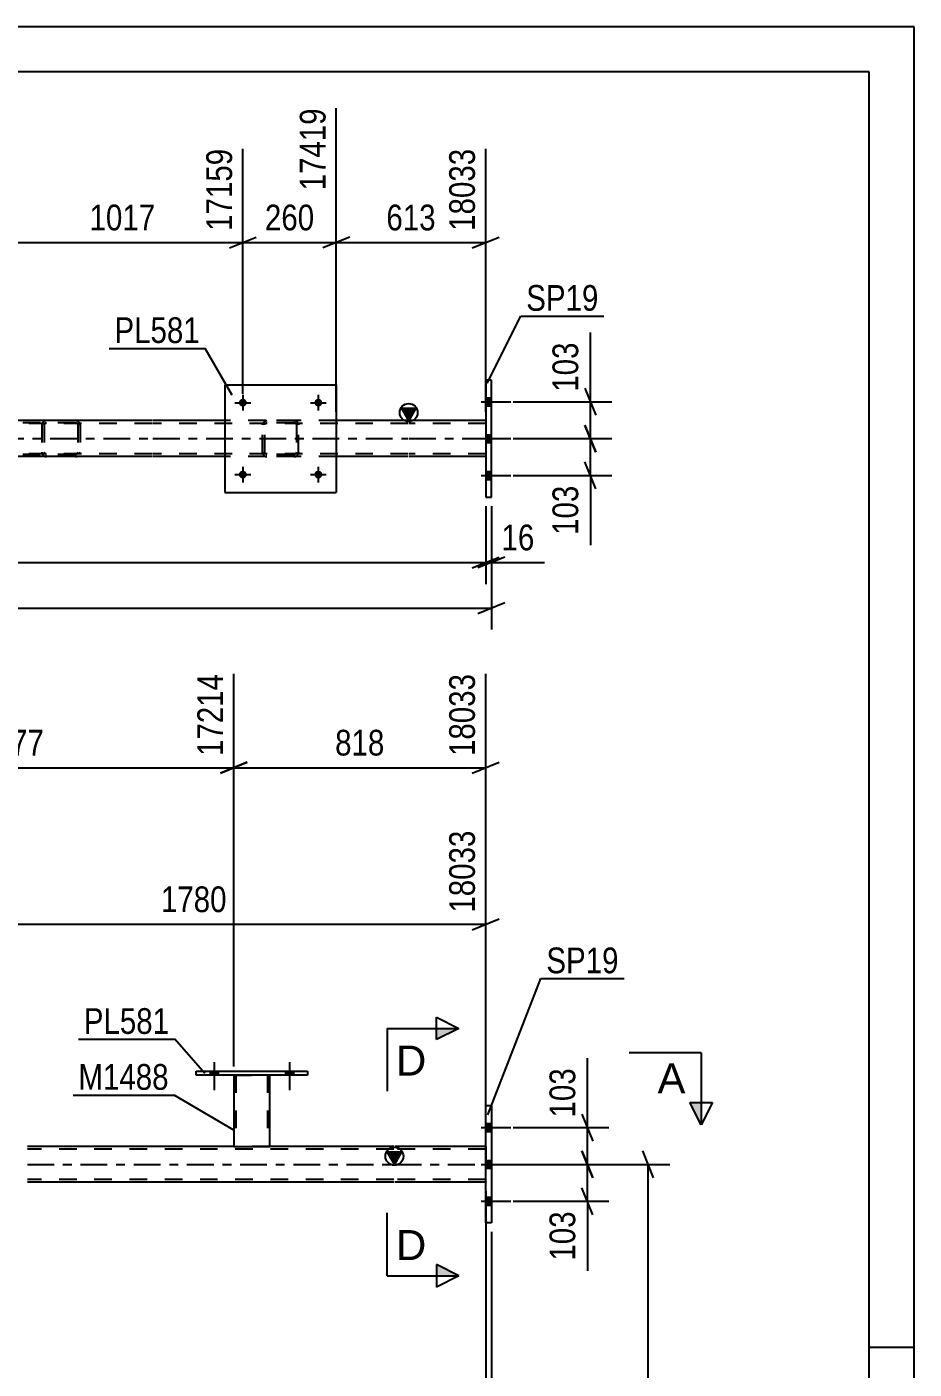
# Model space of a CAD drawing. Header units: millimetres. Extents: x 0 to 841, y 0 to 594.
# Drawn here: x 742.3 to 841, y 444.6 to 594 of the extents above; entities that cross this region are included whole.
import ezdxf

# ---------------------------------------------------------------- set-up
doc = ezdxf.new("R2010")
doc.units = ezdxf.units.MM
doc.linetypes.add('DXK_LINE_DOT2', pattern=[3.9198, 1.9599, -1.9599])
doc.linetypes.add('DXK_LINE_DOT3', pattern=[5.9187, 2.979, -0.9799, 0.9799, -0.9799])
doc.styles.add('Arial', font='ARIAL.TTF', dxfattribs={"height": 0.2})
doc.styles.add('Arial Narrow', font='ARIALN.TTF', dxfattribs={"height": 0.2})

# ---------------------------------------------------------------- blocks, each defined once
blk = doc.blocks.new('Unknown-814521622-1135')
at = {"color": 5, "linetype": 'Continuous'}
for p, q in [((841, 594), (0, 594)), ((841, 0), (841, 594)), ((836, 589), (5, 589)), ((836, 5), (836, 589)), ((841, 447), (836, 447))]:
    blk.add_line(p, q, dxfattribs=at)
blk = doc.blocks.new('Bolt-814521622-5054 - 4986')
at = {"linetype": 'Continuous'}
for points in [[(793.98, 551.83), (793.98, 552.71), (793.34, 552.71), (793.34, 551.83)], [(793.98, 551.83), (793.98, 552.71), (793.34, 552.71), (793.34, 551.83)], [(793.98, 551.83), (793.98, 552.71), (793.34, 552.71), (793.34, 551.83)], [(793.98, 547.73), (793.98, 548.61), (793.34, 548.61), (793.34, 547.73)], [(793.98, 547.73), (793.98, 548.61), (793.34, 548.61), (793.34, 547.73)], [(793.98, 543.63), (793.98, 544.51), (793.34, 544.51), (793.34, 543.63)], [(793.98, 543.63), (793.98, 544.51), (793.34, 544.51), (793.34, 543.63)], [(793.98, 543.63), (793.98, 544.51), (793.34, 544.51), (793.34, 543.63)]]:
    blk.add_hatch(color=1, dxfattribs=at).paths.add_polyline_path(points)
at = {"color": 1, "linetype": 'Continuous'}
for p, q in [((792.82, 552.27), (796.14, 552.27)), ((792.82, 552.27), (796.14, 552.27)), ((792.82, 552.27), (796.14, 552.27)), ((793.34, 552.71), (793.98, 552.71)), ((793.34, 552.71), (793.98, 552.71)), ((793.34, 552.71), (793.98, 552.71)), ((793.34, 551.83), (793.98, 551.83)), ((793.34, 551.83), (793.98, 551.83)), ((793.34, 551.83), (793.98, 551.83)), ((793.34, 548.61), (793.98, 548.61)), ((793.34, 548.61), (793.98, 548.61)), ((792.82, 548.17), (796.14, 548.17)), ((792.82, 548.17), (796.14, 548.17)), ((793.34, 547.73), (793.98, 547.73)), ((793.34, 547.73), (793.98, 547.73)), ((792.82, 544.07), (796.14, 544.07)), ((792.82, 544.07), (796.14, 544.07)), ((792.82, 544.07), (796.14, 544.07)), ((793.34, 544.51), (793.98, 544.51)), ((793.34, 544.51), (793.98, 544.51)), ((793.34, 544.51), (793.98, 544.51)), ((793.34, 543.63), (793.98, 543.63)), ((793.34, 543.63), (793.98, 543.63)), ((793.34, 543.63), (793.98, 543.63))]:
    blk.add_line(p, q, dxfattribs=at)
blk = doc.blocks.new('Part-814521622-5015 - 4986')
at = {"linetype": 'Continuous'}
blk.add_hatch(color=2, dxfattribs=at).paths.add_polyline_path([(784.77, 550.17), (783.97, 551.57), (785.57, 551.57)])
at = {"color": 2, "linetype": 'Continuous'}
for p, q in [((784.77, 550.17), (783.97, 551.57)), ((783.97, 551.57), (785.57, 551.57)), ((785.57, 551.57), (784.77, 550.17)), ((756.22, 550.17), (739.54, 550.17)), ((764.32, 550.17), (756.32, 550.17)), ((784.72, 550.17), (776.72, 550.17)), ((793.34, 550.17), (784.82, 550.17)), ((756.22, 546.17), (739.54, 546.17)), ((764.32, 546.17), (756.32, 546.17)), ((784.72, 546.17), (776.72, 546.17)), ((793.34, 546.17), (784.82, 546.17))]:
    blk.add_line(p, q, dxfattribs=at)
at = {"color": 7, "linetype": 'DXK_LINE_DOT2'}
for p, q in [((756.22, 549.85), (93.84, 549.85)), ((784.72, 549.85), (756.32, 549.85)), ((776.72, 550.17), (764.32, 550.17)), ((793.34, 549.85), (784.82, 549.85)), ((793.34, 550.17), (793.34, 546.17)), ((756.22, 546.49), (93.84, 546.49)), ((756.22, 546.17), (114.17, 546.17)), ((784.72, 546.49), (756.32, 546.49)), ((776.72, 546.17), (756.32, 546.17)), ((793.34, 546.49), (784.82, 546.49))]:
    blk.add_line(p, q, dxfattribs=at)
at = {"color": 7, "linetype": 'DXK_LINE_DOT3'}
for p, q in [((93.84, 548.17), (756.22, 548.17)), ((756.32, 548.17), (784.72, 548.17)), ((784.82, 548.17), (793.34, 548.17))]:
    blk.add_line(p, q, dxfattribs=at)
at = {"color": 2, "linetype": 'Continuous'}
blk.add_circle((784.77, 551.07), 1, dxfattribs=at)
blk = doc.blocks.new('Part-814521622-5077 - 4986')
at = {"color": 7, "linetype": 'DXK_LINE_DOT2'}
for p, q in [((747.71, 550.17), (732.72, 550.17)), ((747.71, 549.93), (732.72, 549.93)), ((743.98, 549.77), (743.96, 549.69)), ((744, 549.87), (743.98, 549.77)), ((744.22, 549.69), (744.24, 549.78)), ((744.24, 549.78), (744.29, 549.86)), ((744.47, 550.17), (744.28, 550.13)), ((744.29, 549.86), (744.37, 549.91)), ((744.37, 549.91), (744.47, 549.93)), ((747.9, 550.13), (747.71, 550.17)), ((747.71, 549.93), (747.8, 549.91)), ((747.8, 549.91), (747.89, 549.86)), ((747.89, 549.86), (747.94, 549.78)), ((747.94, 549.78), (747.96, 549.69)), ((748.2, 549.77), (748.18, 549.87)), ((748.22, 549.69), (748.2, 549.77)), ((743.96, 549.69), (743.96, 546.65)), ((744.22, 549.69), (744.22, 546.65)), ((747.96, 549.69), (747.96, 546.65)), ((748.22, 549.69), (748.22, 546.65)), ((747.71, 546.41), (732.72, 546.41)), ((747.71, 546.17), (732.72, 546.17)), ((743.96, 546.65), (743.98, 546.56)), ((743.98, 546.56), (744, 546.46)), ((744.24, 546.55), (744.22, 546.65)), ((744.29, 546.48), (744.24, 546.55)), ((744.28, 546.2), (744.47, 546.17)), ((744.37, 546.42), (744.29, 546.48)), ((744.47, 546.41), (744.37, 546.42)), ((747.8, 546.42), (747.71, 546.41)), ((747.71, 546.17), (747.9, 546.2)), ((747.89, 546.48), (747.8, 546.42)), ((747.94, 546.55), (747.89, 546.48)), ((747.96, 546.65), (747.94, 546.55)), ((748.18, 546.46), (748.2, 546.56)), ((748.2, 546.56), (748.22, 546.65))]:
    blk.add_line(p, q, dxfattribs=at)
for centre, start, end in [((744.45, 549.67), 110.7583, 155.68), ((747.73, 549.67), 24.32, 69.2417), ((744.45, 546.67), 204.32, 249.2417)]:
    blk.add_arc(centre, 0.496, start, end, dxfattribs=at)
blk = doc.blocks.new('Bolt-814521622-5217 - 4986')
at = {"linetype": 'Continuous'}
for points in [[(766.76, 544.17, -1), (765.88, 544.17, -1)], [(775.16, 544.17, -1), (774.28, 544.17, -1)]]:
    blk.add_hatch(color=1, dxfattribs=at).paths.add_polyline_path(points)
at = {"color": 1, "linetype": 'Continuous'}
for p, q in [((765.44, 544.17), (767.2, 544.17)), ((766.32, 545.05), (766.32, 543.29)), ((773.84, 544.17), (775.6, 544.17)), ((774.72, 545.05), (774.72, 543.29))]:
    blk.add_line(p, q, dxfattribs=at)
blk = doc.blocks.new('Part-814521622-5107 - 4986')
at = {"color": 2, "linetype": 'Continuous'}
for p, q in [((793.98, 554.67), (793.34, 554.67)), ((793.34, 554.67), (793.34, 541.67)), ((793.98, 541.67), (793.98, 554.67)), ((793.34, 541.67), (793.98, 541.67))]:
    blk.add_line(p, q, dxfattribs=at)
blk = doc.blocks.new('Part-814521622-5195 - 4986')
at = {"color": 2, "linetype": 'Continuous'}
for p, q in [((764.32, 554.17), (764.32, 542.17)), ((764.32, 554.17), (776.72, 554.17)), ((776.72, 554.17), (776.72, 542.17)), ((764.32, 542.17), (776.72, 542.17))]:
    blk.add_line(p, q, dxfattribs=at)
blk = doc.blocks.new('Part-814521622-5196 - 4986')
at = {"color": 7, "linetype": 'DXK_LINE_DOT2'}
for p, q in [((768.52, 549.69), (768.55, 549.87)), ((768.55, 549.87), (768.52, 549.69)), ((768.76, 549.69), (768.78, 549.78)), ((768.78, 549.78), (768.83, 549.86)), ((768.81, 550.13), (769, 550.17)), ((769, 550.17), (768.81, 550.13)), ((768.83, 549.86), (768.91, 549.91)), ((768.91, 549.91), (769, 549.93)), ((772.04, 550.17), (769, 550.17)), ((772.04, 549.93), (769, 549.93)), ((772.04, 550.17), (772.22, 550.13)), ((772.22, 550.13), (772.04, 550.17)), ((772.04, 549.93), (772.13, 549.91)), ((772.13, 549.91), (772.21, 549.86)), ((772.21, 549.86), (772.26, 549.78)), ((772.26, 549.78), (772.28, 549.69)), ((772.48, 549.87), (772.52, 549.69)), ((772.52, 549.69), (772.48, 549.87)), ((768.52, 546.65), (768.52, 549.69)), ((768.76, 546.65), (768.76, 549.69)), ((772.28, 549.69), (772.28, 546.65)), ((772.52, 546.65), (772.52, 549.69)), ((768.55, 546.46), (768.52, 546.65)), ((768.52, 546.65), (768.55, 546.46)), ((768.78, 546.55), (768.76, 546.65)), ((768.83, 546.48), (768.78, 546.55)), ((769, 546.17), (768.81, 546.2)), ((768.81, 546.2), (769, 546.17)), ((768.91, 546.42), (768.83, 546.48)), ((769, 546.41), (768.91, 546.42)), ((772.04, 546.41), (769, 546.41)), ((772.04, 546.17), (769, 546.17)), ((772.13, 546.42), (772.04, 546.41)), ((772.22, 546.2), (772.04, 546.17)), ((772.04, 546.17), (772.22, 546.2)), ((772.21, 546.48), (772.13, 546.42)), ((772.26, 546.55), (772.21, 546.48)), ((772.28, 546.65), (772.26, 546.55)), ((772.52, 546.65), (772.48, 546.46)), ((772.48, 546.46), (772.52, 546.65))]:
    blk.add_line(p, q, dxfattribs=at)
at = {"color": 7, "linetype": 'DXK_LINE_DOT3'}
blk.add_line((770.52, 548.17), (770.52, 548.17), dxfattribs=at)
at = {"color": 7, "linetype": 'DXK_LINE_DOT2'}
for centre, start, end in [((769, 549.69), 112.5, 157.5), ((769, 549.69), 112.5, 157.5), ((772.04, 549.69), 22.5, 67.5), ((772.04, 549.69), 22.5, 67.5), ((769, 546.65), 202.5, 247.5), ((769, 546.65), 202.5, 247.5), ((772.04, 546.65), 292.5, 337.5), ((772.04, 546.65), 292.5, 337.5)]:
    blk.add_arc(centre, 0.48, start, end, dxfattribs=at)
blk = doc.blocks.new('Bolt-814521622-5216 - 4986')
at = {"linetype": 'Continuous'}
for points in [[(766.76, 552.17, -1), (765.88, 552.17, -1)], [(775.16, 552.17, -1), (774.28, 552.17, -1)]]:
    blk.add_hatch(color=1, dxfattribs=at).paths.add_polyline_path(points)
at = {"color": 1, "linetype": 'Continuous'}
for p, q in [((766.32, 553.05), (766.32, 551.29)), ((774.72, 553.05), (774.72, 551.29)), ((765.44, 552.17), (767.2, 552.17)), ((773.84, 552.17), (775.6, 552.17))]:
    blk.add_line(p, q, dxfattribs=at)
blk = doc.blocks.new('Part-814521622-3394 - 3269')
at = {"color": 2, "linetype": 'Continuous'}
for p, q in [((765.32, 477.31), (765.32, 469.4)), ((769.32, 469.4), (769.32, 477.31)), ((765.32, 469.4), (769.32, 469.4))]:
    blk.add_line(p, q, dxfattribs=at)
at = {"color": 7, "linetype": 'DXK_LINE_DOT2'}
for p, q in [((765.32, 477.31), (769.32, 477.31)), ((765.32, 477.31), (765.32, 477.31)), ((765.32, 477.31), (765.32, 477.31)), ((765.56, 477.31), (765.56, 469.4)), ((769.08, 477.31), (769.08, 469.4)), ((769.32, 477.31), (769.32, 477.31)), ((769.32, 477.31), (769.32, 477.31)), ((769.02, 469.4), (769.06, 469.4)), ((769.02, 469.4), (769.06, 469.4)), ((769.06, 469.4), (769.08, 469.4)), ((769.06, 469.4), (769.08, 469.4))]:
    blk.add_line(p, q, dxfattribs=at)
blk = doc.blocks.new('Bolt-814521622-3282 - 3269')
at = {"linetype": 'Continuous'}
for points in [[(762.68, 477.31), (763.56, 477.31), (763.56, 477.79), (762.68, 477.79)], [(771.08, 477.31), (771.96, 477.31), (771.96, 477.79), (771.08, 477.79)]]:
    blk.add_hatch(color=1, dxfattribs=at).paths.add_polyline_path(points)
at = {"color": 1, "linetype": 'Continuous'}
for p, q in [((763.12, 478.79), (763.12, 475.67)), ((771.52, 478.79), (771.52, 475.67)), ((762.68, 477.79), (762.68, 477.31)), ((763.56, 477.79), (763.56, 477.31)), ((771.08, 477.79), (771.08, 477.31)), ((771.96, 477.79), (771.96, 477.31))]:
    blk.add_line(p, q, dxfattribs=at)
blk = doc.blocks.new('Bolt-814521622-3283 - 3269')
at = {"linetype": 'Continuous'}
for points in [[(762.68, 477.31), (763.56, 477.31), (763.56, 477.79), (762.68, 477.79)], [(771.08, 477.31), (771.96, 477.31), (771.96, 477.79), (771.08, 477.79)]]:
    blk.add_hatch(color=1, dxfattribs=at).paths.add_polyline_path(points)
at = {"color": 1, "linetype": 'Continuous'}
for p, q in [((763.12, 478.79), (763.12, 475.67)), ((771.52, 478.79), (771.52, 475.67)), ((762.68, 477.79), (762.68, 477.31)), ((763.56, 477.79), (763.56, 477.31)), ((771.08, 477.79), (771.08, 477.31)), ((771.96, 477.79), (771.96, 477.31))]:
    blk.add_line(p, q, dxfattribs=at)
blk = doc.blocks.new('Part-814521622-3389 - 3269')
at = {"color": 2, "linetype": 'Continuous'}
for p, q in [((761.12, 477.79), (773.52, 477.79)), ((761.12, 477.31), (761.12, 477.79)), ((773.52, 477.31), (761.12, 477.31)), ((773.52, 477.79), (773.52, 477.31))]:
    blk.add_line(p, q, dxfattribs=at)
blk = doc.blocks.new('Part-814521622-3542 - 3269')
at = {"color": 2, "linetype": 'Continuous'}
for p, q in [((793.98, 473.9), (793.34, 473.9)), ((793.34, 460.9), (793.34, 473.9)), ((793.98, 473.9), (793.98, 460.9)), ((793.98, 460.9), (793.34, 460.9))]:
    blk.add_line(p, q, dxfattribs=at)
blk = doc.blocks.new('Bolt-814521622-3578 - 3269')
at = {"linetype": 'Continuous'}
for points in [[(793.98, 471.06), (793.98, 471.94), (793.34, 471.94), (793.34, 471.06)], [(793.98, 471.06), (793.98, 471.94), (793.34, 471.94), (793.34, 471.06)], [(793.98, 471.06), (793.98, 471.94), (793.34, 471.94), (793.34, 471.06)], [(793.98, 466.96), (793.98, 467.84), (793.34, 467.84), (793.34, 466.96)], [(793.98, 466.96), (793.98, 467.84), (793.34, 467.84), (793.34, 466.96)], [(793.98, 462.86), (793.98, 463.74), (793.34, 463.74), (793.34, 462.86)], [(793.98, 462.86), (793.98, 463.74), (793.34, 463.74), (793.34, 462.86)], [(793.98, 462.86), (793.98, 463.74), (793.34, 463.74), (793.34, 462.86)]]:
    blk.add_hatch(color=1, dxfattribs=at).paths.add_polyline_path(points)
at = {"color": 1, "linetype": 'Continuous'}
for p, q in [((792.82, 471.5), (796.14, 471.5)), ((792.82, 471.5), (796.14, 471.5)), ((792.82, 471.5), (796.14, 471.5)), ((793.34, 471.94), (793.98, 471.94)), ((793.34, 471.94), (793.98, 471.94)), ((793.34, 471.94), (793.98, 471.94)), ((793.34, 471.06), (793.98, 471.06)), ((793.34, 471.06), (793.98, 471.06)), ((793.34, 471.06), (793.98, 471.06)), ((793.34, 467.84), (793.98, 467.84)), ((793.34, 467.84), (793.98, 467.84)), ((792.82, 467.4), (796.14, 467.4)), ((792.82, 467.4), (796.14, 467.4)), ((793.34, 466.96), (793.98, 466.96)), ((793.34, 466.96), (793.98, 466.96)), ((792.82, 463.3), (796.14, 463.3)), ((792.82, 463.3), (796.14, 463.3)), ((792.82, 463.3), (796.14, 463.3)), ((793.34, 463.74), (793.98, 463.74)), ((793.34, 463.74), (793.98, 463.74)), ((793.34, 463.74), (793.98, 463.74)), ((793.34, 462.86), (793.98, 462.86)), ((793.34, 462.86), (793.98, 462.86)), ((793.34, 462.86), (793.98, 462.86))]:
    blk.add_line(p, q, dxfattribs=at)
blk = doc.blocks.new('Part-814521622-3675 - 3269')
at = {"linetype": 'Continuous'}
blk.add_hatch(color=2, dxfattribs=at).paths.add_polyline_path([(783.18, 467.4), (782.38, 468.8), (783.98, 468.8)])
at = {"color": 2, "linetype": 'Continuous'}
for p, q in [((765.32, 469.4), (742.35, 469.4)), ((783.12, 469.4), (769.32, 469.4)), ((793.34, 469.4), (783.22, 469.4)), ((783.18, 467.4), (782.38, 468.8)), ((782.38, 468.8), (783.98, 468.8)), ((783.98, 468.8), (783.18, 467.4)), ((783.12, 465.4), (742.35, 465.4)), ((793.34, 465.4), (783.22, 465.4))]:
    blk.add_line(p, q, dxfattribs=at)
at = {"color": 7, "linetype": 'DXK_LINE_DOT2'}
for p, q in [((769.32, 469.4), (765.32, 469.4)), ((793.34, 469.4), (793.34, 465.4)), ((783.12, 469.08), (742.35, 469.08)), ((793.34, 469.08), (783.22, 469.08)), ((783.12, 465.72), (742.35, 465.72)), ((793.34, 465.72), (783.22, 465.72))]:
    blk.add_line(p, q, dxfattribs=at)
at = {"color": 7, "linetype": 'DXK_LINE_DOT3'}
for p, q in [((742.35, 467.4), (783.12, 467.4)), ((783.22, 467.4), (793.34, 467.4))]:
    blk.add_line(p, q, dxfattribs=at)
at = {"color": 2, "linetype": 'Continuous'}
blk.add_circle((783.18, 468.3), 1, dxfattribs=at)
blk = doc.blocks.new('StraightDimension-814521622-5855 - 4986')
at = {"color": 7, "linetype": 'Continuous'}
for p, q in [((793.98, 540.67), (793.98, 526.92)), ((93.2, 529.32), (793.98, 529.32)), ((792.48, 528.72), (795.48, 529.92))]:
    blk.add_line(p, q, dxfattribs=at)
blk = doc.blocks.new('StraightDimension-814521622-5843 - 4986')
at = {"color": 7, "linetype": 'Continuous'}
for p, q in [((776.72, 551.17), (776.72, 584.94)), ((793.34, 551.17), (793.34, 580.44)), ((778.22, 570.6), (775.22, 569.4)), ((776.72, 570), (793.34, 570)), ((791.84, 569.4), (794.84, 570.6))]:
    blk.add_line(p, q, dxfattribs=at)
at = {"color": 0}
blk.add_wipeout([(788.37, 570.75), (788.37, 574.95), (781.69, 574.95), (781.69, 570.75)], dxfattribs=at)
at = {"color": 3, "style": 'Arial Narrow'}
blk.add_text('613', height=2.863, dxfattribs=at).set_placement((782.29, 571.35))
at = {"color": 0, "linetype": 'Continuous'}
blk.add_wipeout([(792.74, 581.04), (788.54, 581.04), (788.54, 570.7), (792.74, 570.7)], dxfattribs=at)
at = {"color": 3, "linetype": 'Continuous', "style": 'Arial Narrow'}
blk.add_text('18033', height=2.863, rotation=90.0002, dxfattribs=at).set_placement((792.14, 571.3))
blk = doc.blocks.new('StraightDimension-814521622-5256 - 4986')
at = {"color": 7, "linetype": 'Continuous'}
for p, q in [((804.38, 549.67), (805.58, 546.67)), ((796.38, 548.17), (807.38, 548.17)), ((804.98, 544.07), (804.98, 548.17)), ((805.58, 542.57), (804.38, 545.57)), ((796.38, 544.07), (807.38, 544.07)), ((804.98, 544.07), (804.98, 536.33)), ((804.98, 544.07), (804.98, 536.33))]:
    blk.add_line(p, q, dxfattribs=at)
at = {"color": 0}
blk.add_wipeout([(804.23, 543.54), (800.03, 543.54), (800.03, 536.86), (804.23, 536.86)], dxfattribs=at)
at = {"color": 3, "style": 'Arial Narrow'}
blk.add_text('103', height=2.863, rotation=90.0002, dxfattribs=at).set_placement((803.63, 537.46))
blk = doc.blocks.new('StraightDimension-814521622-5266 - 4986')
at = {"color": 7, "linetype": 'Continuous'}
for p, q in [((804.98, 552.27), (804.98, 560)), ((804.98, 552.27), (804.98, 560)), ((804.38, 553.77), (805.58, 550.77)), ((796.38, 552.27), (807.38, 552.27)), ((804.98, 548.17), (804.98, 552.27)), ((805.58, 546.67), (804.38, 549.67)), ((796.38, 548.17), (807.38, 548.17))]:
    blk.add_line(p, q, dxfattribs=at)
at = {"color": 0}
blk.add_wipeout([(804.23, 559.48), (800.03, 559.48), (800.03, 552.79), (804.23, 552.79)], dxfattribs=at)
at = {"color": 3, "style": 'Arial Narrow'}
blk.add_text('103', height=2.863, rotation=90.0002, dxfattribs=at).set_placement((803.63, 553.39))
blk = doc.blocks.new('StraightDimension-814521622-5287 - 4986')
at = {"color": 7, "linetype": 'Continuous'}
for p, q in [((793.34, 540.67), (793.34, 531.99)), ((791.84, 533.79), (794.84, 534.99)), ((93.84, 534.39), (793.34, 534.39))]:
    blk.add_line(p, q, dxfattribs=at)
blk = doc.blocks.new('StraightDimension-814521622-5297 - 4986')
at = {"color": 7, "linetype": 'Continuous'}
for p, q in [((793.34, 540.67), (793.34, 531.99)), ((793.98, 540.67), (793.98, 531.99)), ((791.84, 533.79), (794.84, 534.99)), ((795.48, 534.99), (792.48, 533.79)), ((793.34, 534.39), (793.98, 534.39)), ((793.98, 534.39), (799.88, 534.39)), ((793.98, 534.39), (799.88, 534.39))]:
    blk.add_line(p, q, dxfattribs=at)
at = {"color": 0}
blk.add_wipeout([(799.36, 535.14), (799.36, 539.34), (794.5, 539.34), (794.5, 535.14)], dxfattribs=at)
at = {"color": 3, "style": 'Arial Narrow'}
blk.add_text('16', height=2.863, dxfattribs=at).set_placement((795.1, 535.74))
blk = doc.blocks.new('StraightDimension-814521622-5807 - 4986')
at = {"color": 7, "linetype": 'Continuous'}
for p, q in [((739.54, 551.17), (739.54, 584.94)), ((766.32, 553.17), (766.32, 580.44)), ((741.04, 570.6), (738.04, 569.4)), ((739.54, 570), (766.32, 570)), ((764.82, 569.4), (767.82, 570.6))]:
    blk.add_line(p, q, dxfattribs=at)
at = {"color": 0}
blk.add_wipeout([(757.18, 570.75), (757.18, 574.95), (748.67, 574.95), (748.67, 570.75)], dxfattribs=at)
at = {"color": 3, "style": 'Arial Narrow'}
blk.add_text('1017', height=2.863, dxfattribs=at).set_placement((749.27, 571.35))
at = {"color": 0, "linetype": 'Continuous'}
blk.add_wipeout([(765.72, 581.04), (761.52, 581.04), (761.52, 570.7), (765.72, 570.7)], dxfattribs=at)
at = {"color": 3, "linetype": 'Continuous', "style": 'Arial Narrow'}
blk.add_text('17159', height=2.863, rotation=90.0002, dxfattribs=at).set_placement((765.12, 571.3))
blk = doc.blocks.new('StraightDimension-814521622-5827 - 4986')
at = {"color": 7, "linetype": 'Continuous'}
for p, q in [((776.72, 551.17), (776.72, 584.94)), ((766.32, 553.17), (766.32, 580.44)), ((764.82, 569.4), (767.82, 570.6)), ((766.32, 570), (776.72, 570)), ((778.22, 570.6), (775.22, 569.4))]:
    blk.add_line(p, q, dxfattribs=at)
at = {"color": 0}
blk.add_wipeout([(774.86, 570.75), (774.86, 574.95), (768.18, 574.95), (768.18, 570.75)], dxfattribs=at)
at = {"color": 3, "style": 'Arial Narrow'}
blk.add_text('260', height=2.863, dxfattribs=at).set_placement((768.78, 571.35))
at = {"color": 0, "linetype": 'Continuous'}
blk.add_wipeout([(776.12, 585.54), (771.92, 585.54), (771.92, 575.2), (776.12, 575.2)], dxfattribs=at)
at = {"color": 3, "linetype": 'Continuous', "style": 'Arial Narrow'}
blk.add_text('17419', height=2.863, rotation=90.0002, dxfattribs=at).set_placement((775.52, 575.8))
blk = doc.blocks.new('StraightDimension-814521622-4608 - 3269')
at = {"color": 7, "linetype": 'Continuous'}
for p, q in [((728.39, 466.4), (728.39, 504.56)), ((793.34, 470.4), (793.34, 504.56)), ((729.89, 494.72), (726.89, 493.52)), ((791.84, 493.52), (794.84, 494.72)), ((728.39, 494.12), (793.34, 494.12))]:
    blk.add_line(p, q, dxfattribs=at)
at = {"color": 0}
blk.add_wipeout([(765.12, 494.87), (765.12, 499.07), (756.61, 499.07), (756.61, 494.87)], dxfattribs=at)
at = {"color": 3, "style": 'Arial Narrow'}
blk.add_text('1780', height=2.863, dxfattribs=at).set_placement((757.21, 495.47))
at = {"color": 0, "linetype": 'Continuous'}
blk.add_wipeout([(792.74, 505.16), (788.54, 505.16), (788.54, 494.82), (792.74, 494.82)], dxfattribs=at)
at = {"color": 3, "linetype": 'Continuous', "style": 'Arial Narrow'}
blk.add_text('18033', height=2.863, rotation=90.0002, dxfattribs=at).set_placement((792.14, 495.42))
blk = doc.blocks.new('StraightDimension-814521622-4239 - 3269')
at = {"color": 7, "linetype": 'Continuous'}
for p, q in [((812.01, 465.9), (810.81, 468.9)), ((794.98, 467.4), (813.81, 467.4)), ((811.41, 341.54), (811.41, 467.4)), ((810.81, 343.04), (812.01, 340.04)), ((754.11, 341.54), (813.81, 341.54))]:
    blk.add_line(p, q, dxfattribs=at)
at = {"color": 0}
blk.add_wipeout([(810.66, 408.73), (806.46, 408.73), (806.46, 400.21), (810.66, 400.21)], dxfattribs=at)
at = {"color": 3, "style": 'Arial Narrow'}
blk.add_text('3147', height=2.863, rotation=90.0002, dxfattribs=at).set_placement((810.06, 400.81))
blk = doc.blocks.new('StraightDimension-814521622-4563 - 3269')
at = {"color": 7, "linetype": 'Continuous'}
blk.add_line((793.98, 459.9), (793.98, 301.26), dxfattribs=at)
blk = doc.blocks.new('StraightDimension-814521622-4228 - 3269')
at = {"color": 7, "linetype": 'Continuous'}
for p, q in [((793.34, 464.4), (793.34, 400.57)), ((752.47, 345.18), (752.47, 405.82)), ((753.97, 403.57), (750.97, 402.37)), ((791.84, 402.37), (794.84, 403.57)), ((752.47, 402.97), (793.34, 402.97))]:
    blk.add_line(p, q, dxfattribs=at)
at = {"color": 0}
blk.add_wipeout([(777.16, 403.72), (777.16, 407.92), (768.65, 407.92), (768.65, 403.72)], dxfattribs=at)
at = {"color": 3, "style": 'Arial Narrow'}
blk.add_text('1139', height=2.863, dxfattribs=at).set_placement((769.25, 404.32))
blk = doc.blocks.new('StraightDimension-814521622-4125 - 3269')
at = {"color": 7, "linetype": 'Continuous'}
for p, q in [((715.77, 478.31), (715.77, 521.99)), ((765.32, 478.31), (765.32, 521.99)), ((717.27, 512.15), (714.27, 510.95)), ((715.77, 511.55), (765.32, 511.55)), ((763.82, 510.95), (766.82, 512.15))]:
    blk.add_line(p, q, dxfattribs=at)
at = {"color": 0}
blk.add_wipeout([(744.8, 512.3), (744.8, 516.5), (736.29, 516.5), (736.29, 512.3)], dxfattribs=at)
at = {"color": 3, "style": 'Arial Narrow'}
blk.add_text('1277', height=2.863, dxfattribs=at).set_placement((736.89, 512.9))
at = {"color": 0, "linetype": 'Continuous'}
blk.add_wipeout([(764.72, 522.59), (760.52, 522.59), (760.52, 512.25), (764.72, 512.25)], dxfattribs=at)
at = {"color": 3, "linetype": 'Continuous', "style": 'Arial Narrow'}
blk.add_text('17214', height=2.863, rotation=90.0002, dxfattribs=at).set_placement((764.12, 512.85))
blk = doc.blocks.new('StraightDimension-814521622-4135 - 3269')
at = {"color": 7, "linetype": 'Continuous'}
for p, q in [((765.32, 478.31), (765.32, 521.99)), ((793.34, 470.4), (793.34, 521.99)), ((766.82, 512.15), (763.82, 510.95)), ((765.32, 511.55), (793.34, 511.55)), ((791.84, 510.95), (794.84, 512.15))]:
    blk.add_line(p, q, dxfattribs=at)
at = {"color": 0}
blk.add_wipeout([(782.67, 512.3), (782.67, 516.5), (775.99, 516.5), (775.99, 512.3)], dxfattribs=at)
at = {"color": 3, "style": 'Arial Narrow'}
blk.add_text('818', height=2.863, dxfattribs=at).set_placement((776.59, 512.9))
at = {"color": 0, "linetype": 'Continuous'}
blk.add_wipeout([(792.74, 522.59), (788.54, 522.59), (788.54, 512.25), (792.74, 512.25)], dxfattribs=at)
at = {"color": 3, "linetype": 'Continuous', "style": 'Arial Narrow'}
blk.add_text('18033', height=2.863, rotation=90.0002, dxfattribs=at).set_placement((792.14, 512.85))
blk = doc.blocks.new('StraightDimension-814521622-11740 - 3269')
at = {"color": 7, "linetype": 'Continuous'}
for p, q in [((804.65, 471.5), (804.65, 479.23)), ((804.65, 471.5), (804.65, 479.23)), ((804.05, 473), (805.25, 470)), ((796.38, 471.5), (807.05, 471.5)), ((804.65, 467.4), (804.65, 471.5)), ((805.25, 465.9), (804.05, 468.9)), ((796.38, 467.4), (807.05, 467.4))]:
    blk.add_line(p, q, dxfattribs=at)
at = {"color": 0}
blk.add_wipeout([(803.9, 478.71), (799.7, 478.71), (799.7, 472.02), (803.9, 472.02)], dxfattribs=at)
at = {"color": 3, "style": 'Arial Narrow'}
blk.add_text('103', height=2.863, rotation=90.0002, dxfattribs=at).set_placement((803.3, 472.62))
blk = doc.blocks.new('StraightDimension-814521622-11741 - 3269')
at = {"color": 7, "linetype": 'Continuous'}
for p, q in [((804.05, 468.9), (805.25, 465.9)), ((796.38, 467.4), (807.05, 467.4)), ((804.65, 463.3), (804.65, 467.4)), ((805.25, 461.8), (804.05, 464.8)), ((796.38, 463.3), (807.05, 463.3)), ((804.65, 463.3), (804.65, 455.56)), ((804.65, 463.3), (804.65, 455.56))]:
    blk.add_line(p, q, dxfattribs=at)
at = {"color": 0}
blk.add_wipeout([(803.9, 462.77), (799.7, 462.77), (799.7, 456.09), (803.9, 456.09)], dxfattribs=at)
at = {"color": 3, "style": 'Arial Narrow'}
blk.add_text('103', height=2.863, rotation=90.0002, dxfattribs=at).set_placement((803.3, 456.69))
blk = doc.blocks.new('Mark-814521622-5103 - 4986')
at = {"color": 0}
blk.add_wipeout([(805.89, 562.4), (805.89, 565.4), (797.85, 565.4), (797.85, 562.4)], dxfattribs=at)
blk.add_wipeout([(805.89, 562.4), (805.89, 565.4), (797.85, 565.4), (797.85, 562.4)], dxfattribs=at)
at = {"color": 30, "linetype": 'Continuous'}
for p, q in [((793.49, 554.33), (797.25, 561.8)), ((797.25, 561.8), (806.49, 561.8))]:
    blk.add_line(p, q, dxfattribs=at)
at = {"color": 3, "style": 'Arial Narrow'}
blk.add_text('SP19', height=2.863, dxfattribs=at).set_placement((797.85, 562.4))
blk = doc.blocks.new('Mark-814521622-5191 - 4986')
at = {"color": 0}
blk.add_wipeout([(761.55, 558.81), (761.55, 561.81), (752.04, 561.81), (752.04, 558.81)], dxfattribs=at)
blk.add_wipeout([(761.55, 558.81), (761.55, 561.81), (752.04, 561.81), (752.04, 558.81)], dxfattribs=at)
at = {"color": 30, "linetype": 'Continuous'}
for p in [(751.44, 558.21), (765.15, 553.02)]:
    blk.add_line(p, (762.15, 558.21), dxfattribs=at)
at = {"color": 3, "style": 'Arial Narrow'}
blk.add_text('PL581', height=2.863, dxfattribs=at).set_placement((752.04, 558.81))
blk = doc.blocks.new('Mark-814521622-3385 - 3269')
at = {"color": 0}
blk.add_wipeout([(758.14, 481.92), (758.14, 484.92), (748.63, 484.92), (748.63, 481.92)], dxfattribs=at)
blk.add_wipeout([(758.14, 481.92), (758.14, 484.92), (748.63, 484.92), (748.63, 481.92)], dxfattribs=at)
at = {"color": 30, "linetype": 'Continuous'}
for p in [(748.03, 481.32), (762.1, 477.5)]:
    blk.add_line(p, (758.74, 481.32), dxfattribs=at)
at = {"color": 3, "style": 'Arial Narrow'}
blk.add_text('PL581', height=2.863, dxfattribs=at).set_placement((748.63, 481.92))
blk = doc.blocks.new('Mark-814521622-3390 - 3269')
at = {"color": 0}
blk.add_wipeout([(758.08, 475.7), (758.08, 478.7), (748.03, 478.7), (748.03, 475.7)], dxfattribs=at)
blk.add_wipeout([(758.08, 475.7), (758.08, 478.7), (748.03, 478.7), (748.03, 475.7)], dxfattribs=at)
at = {"color": 30, "linetype": 'Continuous'}
for p in [(747.43, 475.1), (765.32, 471.2)]:
    blk.add_line(p, (758.68, 475.1), dxfattribs=at)
at = {"color": 3, "style": 'Arial Narrow'}
blk.add_text('M1488', height=2.863, dxfattribs=at).set_placement((748.03, 475.7))
blk = doc.blocks.new('Mark-814521622-3538 - 3269')
at = {"color": 0}
blk.add_wipeout([(808.13, 488.67), (808.13, 491.67), (800.09, 491.67), (800.09, 488.67)], dxfattribs=at)
blk.add_wipeout([(808.13, 488.67), (808.13, 491.67), (800.09, 491.67), (800.09, 488.67)], dxfattribs=at)
at = {"color": 30, "linetype": 'Continuous'}
for p, q in [((793.58, 472.93), (799.49, 488.07)), ((799.49, 488.07), (808.73, 488.07))]:
    blk.add_line(p, q, dxfattribs=at)
at = {"color": 3, "style": 'Arial Narrow'}
blk.add_text('SP19', height=2.863, dxfattribs=at).set_placement((800.09, 488.67))
blk = doc.blocks.new('SectionMark-814521622-4911 - 3269')
at = {"linetype": 'Continuous'}
for points in [[(787.86, 481.28), (787.86, 482.53), (790.36, 482.53)], [(787.86, 455), (787.86, 456.25), (790.36, 455)]]:
    blk.add_hatch(color=6, dxfattribs=at).paths.add_polyline_path(points)
at = {"color": 6, "linetype": 'Continuous'}
for p, q in [((787.86, 481.28), (787.86, 483.78)), ((787.86, 483.78), (790.36, 482.53)), ((782.36, 482.53), (782.36, 475.53)), ((782.36, 482.53), (790.36, 482.53)), ((790.36, 482.53), (787.86, 481.28)), ((782.36, 455), (782.36, 462)), ((790.36, 455), (787.86, 456.25)), ((787.86, 456.25), (787.86, 453.75)), ((782.36, 455), (790.36, 455)), ((790.36, 455), (787.86, 453.75))]:
    blk.add_line(p, q, dxfattribs=at)
at = {"color": 0, "linetype": 'Continuous'}
for points in [[(786.73, 477.28), (786.73, 480.78), (783.36, 480.78), (783.36, 477.28)], [(786.73, 456.75), (786.73, 460.25), (783.36, 460.25), (783.36, 456.75)]]:
    blk.add_wipeout(points, dxfattribs=at)
at = {"color": 3, "linetype": 'Continuous', "style": 'Arial'}
for p in [(783.36, 477.28), (783.36, 456.75)]:
    blk.add_text('D', height=3.34, dxfattribs=at).set_placement(p)
blk = doc.blocks.new('SectionMark-814521622-4901 - 3269')
at = {"linetype": 'Continuous'}
blk.add_hatch(color=6, dxfattribs=at).paths.add_polyline_path([(816.06, 474.3), (817.31, 474.3), (817.31, 471.8)])
at = {"color": 6, "linetype": 'Continuous'}
for p, q in [((817.31, 479.8), (809.31, 479.8)), ((817.31, 479.8), (817.31, 471.8)), ((816.06, 474.3), (818.56, 474.3)), ((817.31, 471.8), (816.06, 474.3)), ((818.56, 474.3), (817.31, 471.8))]:
    blk.add_line(p, q, dxfattribs=at)
at = {"color": 0, "linetype": 'Continuous'}
blk.add_wipeout([(815.56, 475.3), (815.56, 478.8), (812.45, 478.8), (812.45, 475.3)], dxfattribs=at)
at = {"color": 3, "linetype": 'Continuous', "style": 'Arial'}
blk.add_text('A', height=3.34, dxfattribs=at).set_placement((812.45, 475.3))

msp = doc.modelspace()

# ---------------------------------------------------------------- block references
for name in ['Unknown-814521622-1135', 'Part-814521622-5107 - 4986', 'Part-814521622-5195 - 4986', 'Bolt-814521622-5216 - 4986', 'Part-814521622-5015 - 4986', 'Bolt-814521622-5054 - 4986', 'Part-814521622-5077 - 4986', 'Part-814521622-5196 - 4986', 'Bolt-814521622-5217 - 4986', 'Bolt-814521622-3282 - 3269', 'Bolt-814521622-3283 - 3269', 'Part-814521622-3389 - 3269', 'Part-814521622-3394 - 3269', 'Part-814521622-3542 - 3269', 'Bolt-814521622-3578 - 3269', 'Part-814521622-3675 - 3269']:
    msp.add_blockref(name, (0, 0))

# ---------------------------------------------------------------- next in the draw order: block references
for name in ['StraightDimension-814521622-5807 - 4986', 'StraightDimension-814521622-5843 - 4986', 'StraightDimension-814521622-5256 - 4986', 'StraightDimension-814521622-5855 - 4986', 'StraightDimension-814521622-4608 - 3269']:
    msp.add_blockref(name, (0, 0))

# ---------------------------------------------------------------- next in the draw order: block references
for name in ['StraightDimension-814521622-5827 - 4986', 'StraightDimension-814521622-5266 - 4986', 'StraightDimension-814521622-5287 - 4986', 'StraightDimension-814521622-4125 - 3269', 'StraightDimension-814521622-4239 - 3269']:
    msp.add_blockref(name, (0, 0))

# ---------------------------------------------------------------- next in the draw order: block references
for name in ['Mark-814521622-5103 - 4986', 'Mark-814521622-5191 - 4986', 'StraightDimension-814521622-5297 - 4986', 'StraightDimension-814521622-4135 - 3269', 'Mark-814521622-3385 - 3269', 'StraightDimension-814521622-11740 - 3269', 'StraightDimension-814521622-4563 - 3269']:
    msp.add_blockref(name, (0, 0))

# ---------------------------------------------------------------- next in the draw order: block references
for name in ['Mark-814521622-3538 - 3269', 'Mark-814521622-3390 - 3269', 'StraightDimension-814521622-11741 - 3269', 'StraightDimension-814521622-4228 - 3269']:
    msp.add_blockref(name, (0, 0))

# ---------------------------------------------------------------- next in the draw order: block references
msp.add_blockref('SectionMark-814521622-4911 - 3269', (0, 0))

# ---------------------------------------------------------------- next in the draw order: block references
msp.add_blockref('SectionMark-814521622-4901 - 3269', (0, 0))

doc.saveas('drawing.dxf')
